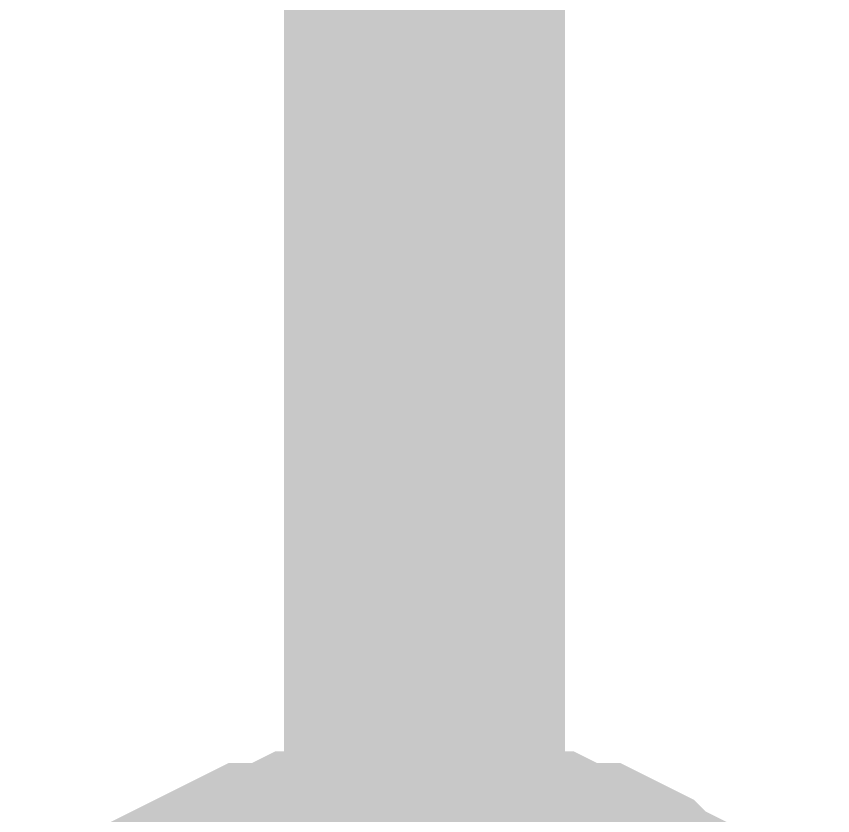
# Model space of a CAD drawing. Header units: inches. Extents: x 0 to 569, y 0 to 432.
# Drawn here: x 22.435 to 23.305, y 152.965 to 153.817 of the extents above; entities that cross this region are included whole.
import ezdxf

# ---------------------------------------------------------------- set-up
doc = ezdxf.new("R2010")
doc.units = ezdxf.units.IN
doc.layers.add('Sheet', color=255, linetype='Continuous')

msp = doc.modelspace()

# ---------------------------------------------------------------- linework, layer by layer
at = {"layer": 'Sheet'}
for points in [[(22.86992, 157.47256, 0.29972, 0.29972, 0), (22.86992, 152.4, 0.29972, 0.29972, 0), (22.86992, 147.31504, 0.29972, 0.29972, 0), (22.86992, 142.23008, 0.29972, 0.29972, 0), (22.86992, 137.15752, 0.29972, 0.29972, 0), (22.86992, 132.07256, 0.29972, 0.29972, 0)], [(22.58467, 152.80928, 0.29972, 0.29972, 0), (22.60947, 152.82168, 0.29972, 0.29972, 0), (22.62187, 152.83408, 0.29972, 0.29972, 0), (22.64668, 152.84648, 0.29972, 0.29972, 0), (22.67148, 152.85889, 0.29972, 0.29972, 0), (22.69629, 152.87129, 0.29972, 0.29972, 0), (22.72109, 152.87129, 0.29972, 0.29972, 0), (22.7459, 152.88369, 0.29972, 0.29972, 0), (22.7707, 152.88369, 0.29972, 0.29972, 0), (22.79551, 152.89609, 0.29972, 0.29972, 0), (22.82031, 152.89609, 0.29972, 0.29972, 0), (22.84512, 152.89609, 0.29972, 0.29972, 0), (22.86992, 152.89609, 0.29972, 0.29972, 0)], [(22.58467, 152.80928, 0.29972, 0.29972, 0), (22.60947, 152.82168, 0.29972, 0.29972, 0), (22.62187, 152.83408, 0.29972, 0.29972, 0), (22.64668, 152.84648, 0.29972, 0.29972, 0), (22.67148, 152.85889, 0.29972, 0.29972, 0), (22.69629, 152.87129, 0.29972, 0.29972, 0), (22.72109, 152.87129, 0.29972, 0.29972, 0), (22.7459, 152.88369, 0.29972, 0.29972, 0), (22.7707, 152.88369, 0.29972, 0.29972, 0), (22.79551, 152.89609, 0.29972, 0.29972, 0), (22.82031, 152.89609, 0.29972, 0.29972, 0), (22.84512, 152.89609, 0.29972, 0.29972, 0), (22.86992, 152.89609, 0.29972, 0.29972, 0)], [(22.58467, 152.80928, 0.29972, 0.29972, 0), (22.60947, 152.82168, 0.29972, 0.29972, 0), (22.62187, 152.83408, 0.29972, 0.29972, 0), (22.64668, 152.84648, 0.29972, 0.29972, 0), (22.67148, 152.85889, 0.29972, 0.29972, 0), (22.69629, 152.87129, 0.29972, 0.29972, 0), (22.72109, 152.87129, 0.29972, 0.29972, 0), (22.7459, 152.88369, 0.29972, 0.29972, 0), (22.7707, 152.88369, 0.29972, 0.29972, 0), (22.79551, 152.89609, 0.29972, 0.29972, 0), (22.82031, 152.89609, 0.29972, 0.29972, 0), (22.84512, 152.89609, 0.29972, 0.29972, 0), (22.86992, 152.89609, 0.29972, 0.29972, 0)], [(22.58467, 152.80928, 0.29972, 0.29972, 0), (22.60947, 152.82168, 0.29972, 0.29972, 0), (22.62187, 152.83408, 0.29972, 0.29972, 0), (22.64668, 152.84648, 0.29972, 0.29972, 0), (22.67148, 152.85889, 0.29972, 0.29972, 0), (22.69629, 152.87129, 0.29972, 0.29972, 0), (22.72109, 152.87129, 0.29972, 0.29972, 0), (22.7459, 152.88369, 0.29972, 0.29972, 0), (22.7707, 152.88369, 0.29972, 0.29972, 0), (22.79551, 152.89609, 0.29972, 0.29972, 0), (22.82031, 152.89609, 0.29972, 0.29972, 0), (22.84512, 152.89609, 0.29972, 0.29972, 0), (22.86992, 152.89609, 0.29972, 0.29972, 0)], [(22.86992, 152.89609, 0.29972, 0.29972, 0), (22.86992, 152.89609, 0.29972, 0.29972, 0)], [(22.86992, 152.89609, 0.29972, 0.29972, 0), (22.89473, 152.89609, 0.29972, 0.29972, 0), (22.91953, 152.89609, 0.29972, 0.29972, 0), (22.94434, 152.89609, 0.29972, 0.29972, 0), (22.96914, 152.88369, 0.29972, 0.29972, 0), (22.99395, 152.88369, 0.29972, 0.29972, 0), (23.01875, 152.87129, 0.29972, 0.29972, 0), (23.04355, 152.87129, 0.29972, 0.29972, 0), (23.06836, 152.85889, 0.29972, 0.29972, 0), (23.08076, 152.84648, 0.29972, 0.29972, 0), (23.10557, 152.83408, 0.29972, 0.29972, 0), (23.13037, 152.82168, 0.29972, 0.29972, 0), (23.15518, 152.80928, 0.29972, 0.29972, 0)], [(22.86992, 152.89609, 0.29972, 0.29972, 0), (22.86992, 152.89609, 0.29972, 0.29972, 0)], [(22.86992, 152.89609, 0.29972, 0.29972, 0), (22.89473, 152.89609, 0.29972, 0.29972, 0), (22.91953, 152.89609, 0.29972, 0.29972, 0), (22.94434, 152.89609, 0.29972, 0.29972, 0), (22.96914, 152.88369, 0.29972, 0.29972, 0), (22.99395, 152.88369, 0.29972, 0.29972, 0), (23.01875, 152.87129, 0.29972, 0.29972, 0), (23.04355, 152.87129, 0.29972, 0.29972, 0), (23.06836, 152.85889, 0.29972, 0.29972, 0), (23.08076, 152.84648, 0.29972, 0.29972, 0), (23.10557, 152.83408, 0.29972, 0.29972, 0), (23.13037, 152.82168, 0.29972, 0.29972, 0), (23.15518, 152.80928, 0.29972, 0.29972, 0)], [(22.86992, 152.89609, 0.29972, 0.29972, 0), (22.86992, 152.89609, 0.29972, 0.29972, 0)], [(22.86992, 152.89609, 0.29972, 0.29972, 0), (22.89473, 152.89609, 0.29972, 0.29972, 0), (22.91953, 152.89609, 0.29972, 0.29972, 0), (22.94434, 152.89609, 0.29972, 0.29972, 0), (22.96914, 152.88369, 0.29972, 0.29972, 0), (22.99395, 152.88369, 0.29972, 0.29972, 0), (23.01875, 152.87129, 0.29972, 0.29972, 0), (23.04355, 152.87129, 0.29972, 0.29972, 0), (23.06836, 152.85889, 0.29972, 0.29972, 0), (23.08076, 152.84648, 0.29972, 0.29972, 0), (23.10557, 152.83408, 0.29972, 0.29972, 0), (23.13037, 152.82168, 0.29972, 0.29972, 0), (23.15518, 152.80928, 0.29972, 0.29972, 0)], [(22.86992, 152.89609, 0.29972, 0.29972, 0), (22.86992, 152.89609, 0.29972, 0.29972, 0)], [(22.86992, 152.89609, 0.29972, 0.29972, 0), (22.89473, 152.89609, 0.29972, 0.29972, 0), (22.91953, 152.89609, 0.29972, 0.29972, 0), (22.94434, 152.89609, 0.29972, 0.29972, 0), (22.96914, 152.88369, 0.29972, 0.29972, 0), (22.99395, 152.88369, 0.29972, 0.29972, 0), (23.01875, 152.87129, 0.29972, 0.29972, 0), (23.04355, 152.87129, 0.29972, 0.29972, 0), (23.06836, 152.85889, 0.29972, 0.29972, 0), (23.08076, 152.84648, 0.29972, 0.29972, 0), (23.10557, 152.83408, 0.29972, 0.29972, 0), (23.13037, 152.82168, 0.29972, 0.29972, 0), (23.15518, 152.80928, 0.29972, 0.29972, 0)]]:
    msp.add_lwpolyline(points, format="xyseb", dxfattribs=at)

doc.saveas('drawing.dxf')
